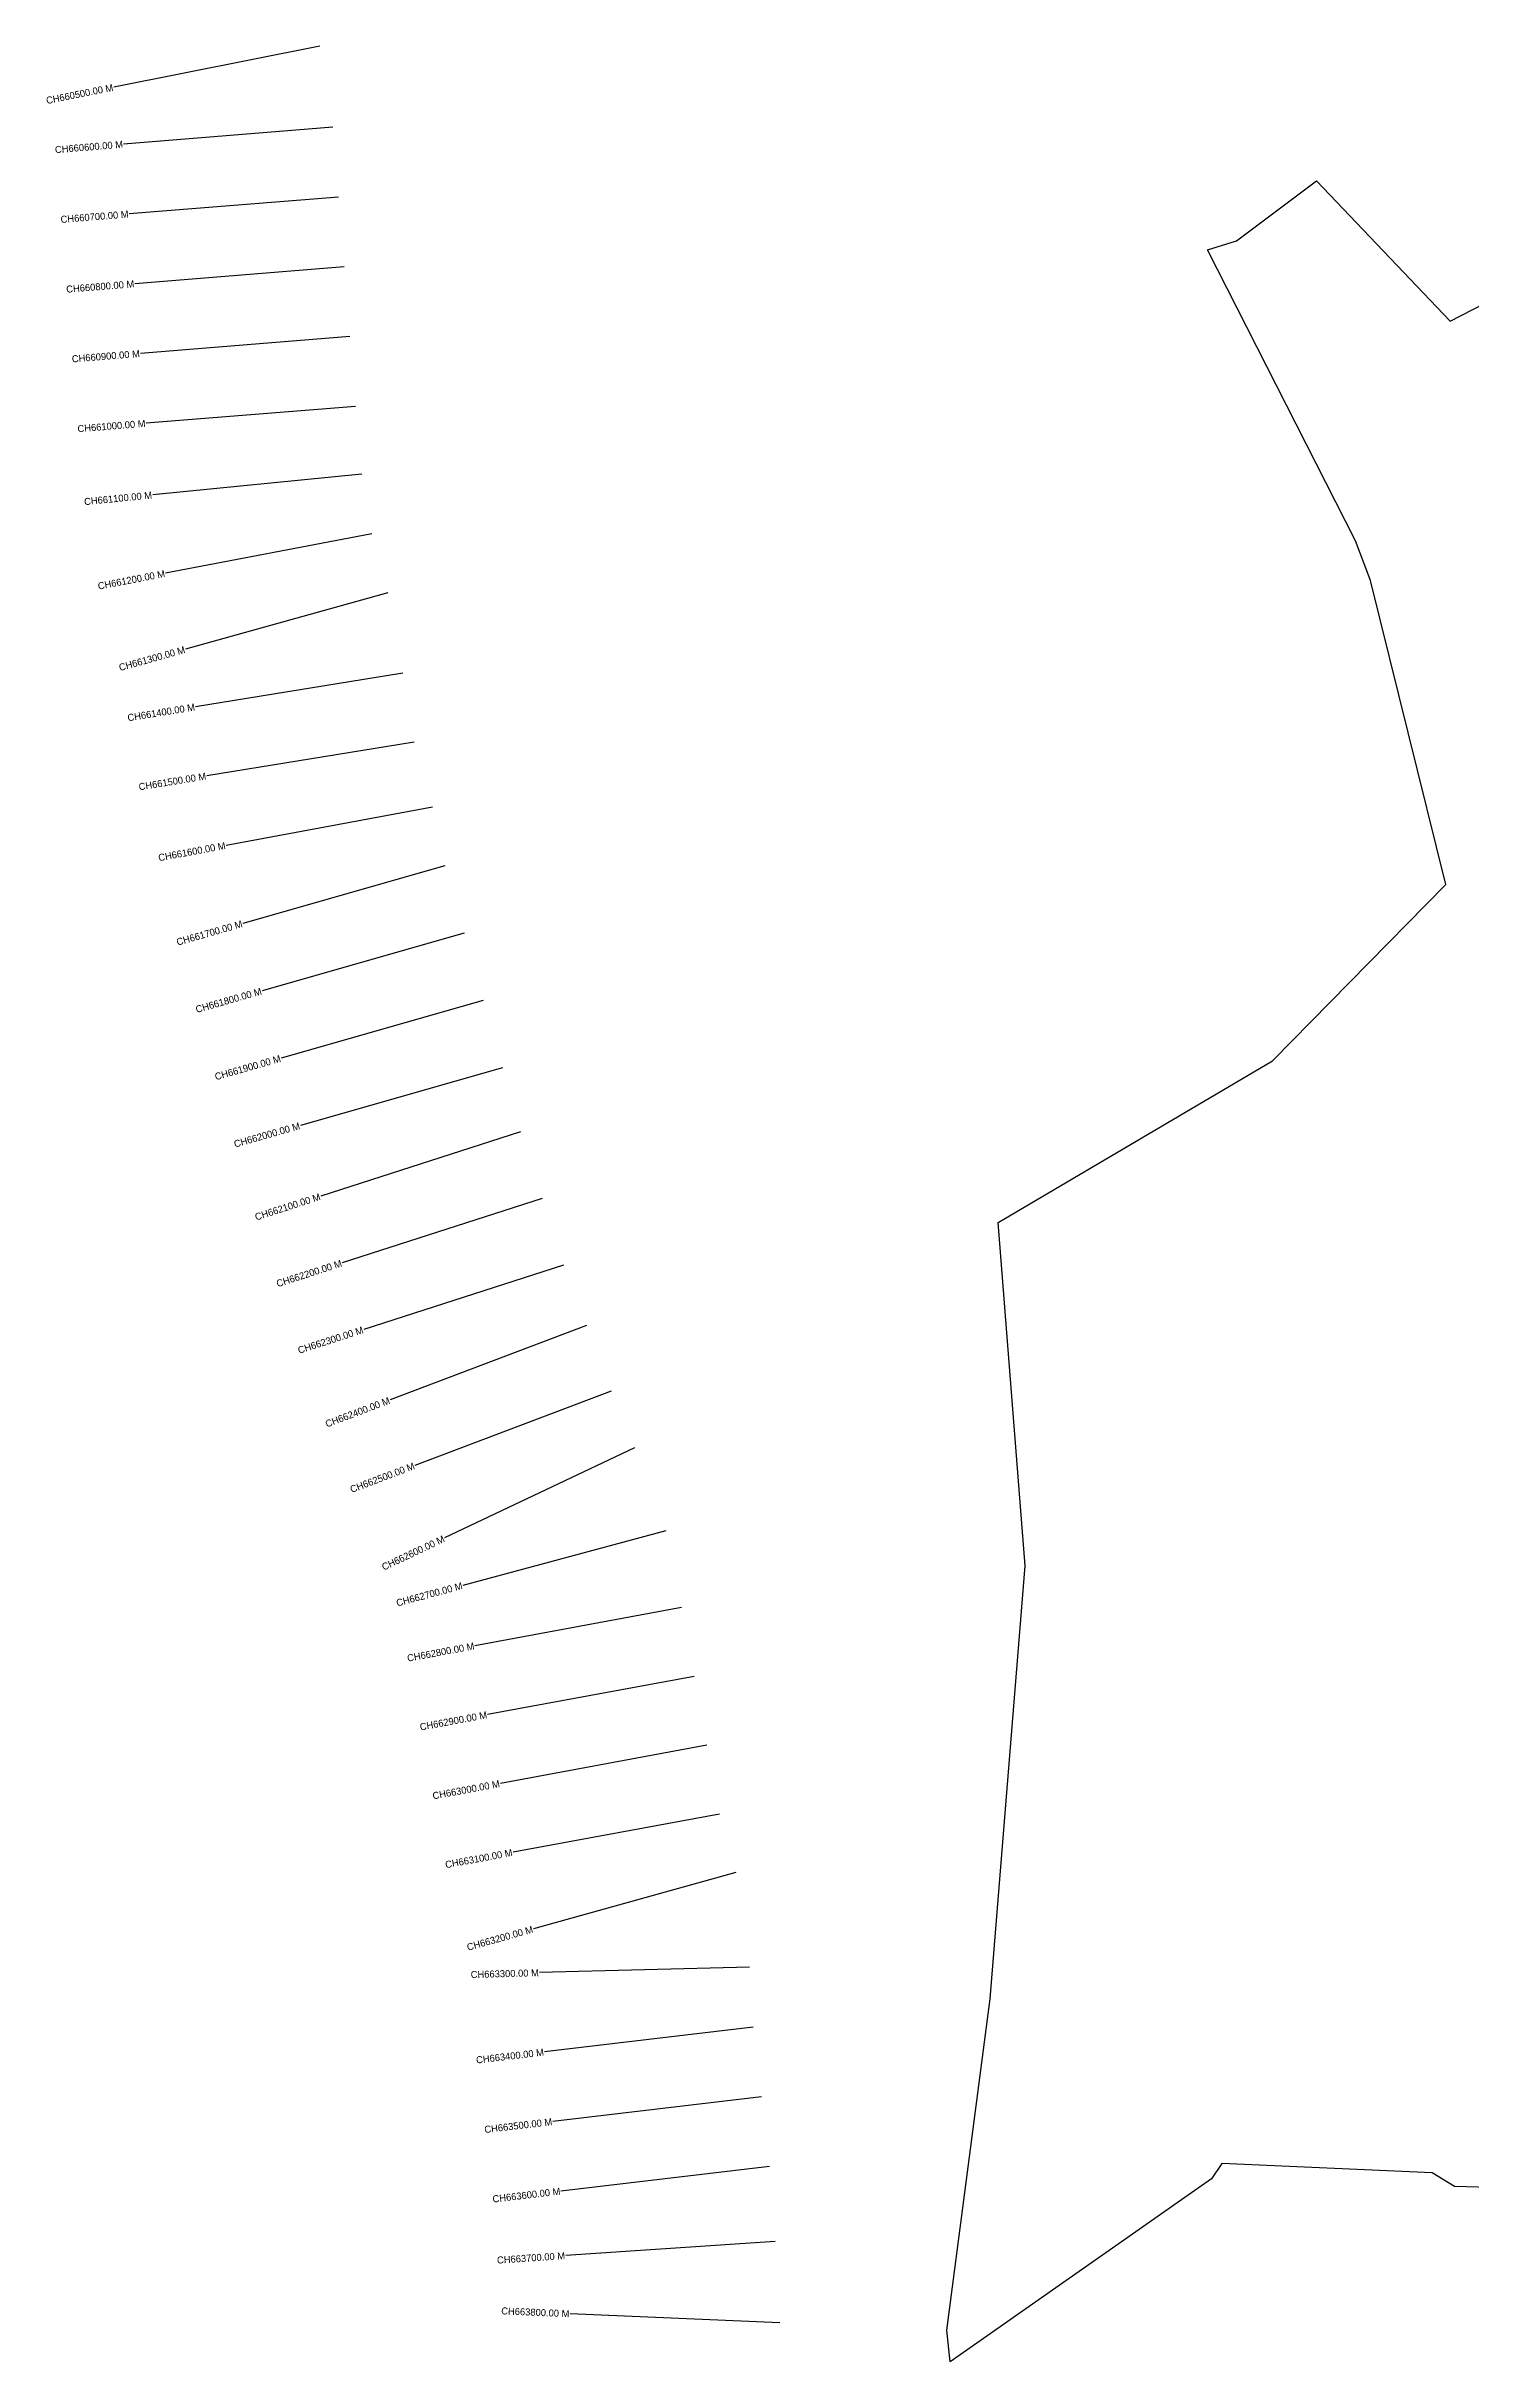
# Model space of a CAD drawing. Header units: metres. Extents: x 334231 to 338331, y 1782039 to 1785453.
# Drawn here: x 334231 to 336267, y 1782039 to 1785347 of the extents above; entities that cross this region are included whole.
import ezdxf
from ezdxf.enums import TextEntityAlignment as Align

# ---------------------------------------------------------------- set-up
doc = ezdxf.new("R2010")
doc.units = ezdxf.units.M
for name, color, linetype in [('CS', 134, 'Continuous'), ('CSMark', 6, 'Continuous'), ('village', 3, 'Continuous')]:
    doc.layers.add(name, color=color, linetype=linetype)

msp = doc.modelspace()

# ---------------------------------------------------------------- linework, layer by layer
at = {"layer": 'CS'}
for p, q in [((334621.2, 1785346.9), (334327, 1785288.4)), ((334640.1, 1785231.2), (334341.1, 1785207.1)), ((334648.1, 1785131.5), (334349.1, 1785107.4)), ((334656.2, 1785031.9), (334357.2, 1785007.7)), ((334664.2, 1784932.2), (334365.2, 1784908)), ((334672.3, 1784832.5), (334373.3, 1784808.4)), ((334681.2, 1784735.7), (334382.6, 1784706)), ((334695.6, 1784650.5), (334400.9, 1784594)), ((334718.5, 1784565.9), (334429.5, 1784485.5)), ((334739.9, 1784451.5), (334443.7, 1784403.3)), ((334755.9, 1784352.8), (334459.8, 1784304.6)), ((334782.5, 1784259.8), (334487.5, 1784205.3)), ((334800, 1784175.9), (334511.5, 1784093.8)), ((334827.4, 1784079.7), (334538.8, 1783997.6)), ((334854.7, 1783983.5), (334566.2, 1783901.4)), ((334882.1, 1783887.4), (334593.6, 1783805.2)), ((334908.2, 1783796.2), (334622.7, 1783704.2)), ((334938.9, 1783701), (334653.3, 1783609)), ((334969.5, 1783605.8), (334684, 1783513.8)), ((335002.3, 1783519.3), (334721.7, 1783413.1)), ((335037.7, 1783425.8), (334757.1, 1783319.6)), ((335070.6, 1783344.5), (334799.5, 1783215.9)), ((335115.5, 1783226.1), (334825.8, 1783148.2)), ((335137.9, 1783116.4), (334842.8, 1783061.9)), ((335156, 1783018), (334861, 1782963.6)), ((335174.2, 1782919.7), (334879.2, 1782865.2)), ((335192.3, 1782821.4), (334897.3, 1782766.9)), ((335215.5, 1782737.9), (334926.5, 1782657.4)), ((335235, 1782602.9), (334935.2, 1782594.9)), ((335240.3, 1782516.8), (334942.3, 1782481.6)), ((335252, 1782417.5), (334954.1, 1782382.3)), ((335263.7, 1782318.2), (334965.8, 1782282.9)), ((335271.9, 1782211), (334972.6, 1782190.7)), ((335278.5, 1782094.6), (334978.8, 1782107.6))]:
    msp.add_line(p, q, dxfattribs=at)
at = {"layer": 'village', "color": 4}
msp.add_polyline3d([(336343.7, 1782286.6, 0), (336242.1, 1782289.2, 0), (336210.3, 1782308.7, 0), (335909.8, 1782322.3, 0), (335894.9, 1782300.3, 0), (335521.6, 1782039.1, 0), (335516.8, 1782084.3, 0), (335578.8, 1782557.6, 0), (335628.8, 1783176, 0), (335590.1, 1783666.4, 0), (335981.9, 1783897.3, 0), (336229.8, 1784149.4, 0), (336122.1, 1784583.5, 0), (336100.8, 1784640.3, 0), (335889.1, 1785056.1, 0), (335930.8, 1785069.2, 0), (336044.8, 1785154.8, 0), (336236, 1784954.2, 0), (336316.4, 1784995.7, 0)], dxfattribs=at)

# ---------------------------------------------------------------- texts
at = {"layer": 'CSMark'}
for s, rotation, p in [('CH660500.00 M', 11.2369, (334326, 1785288.2)), ('CH660600.00 M', 4.6176, (334340.1, 1785207)), ('CH660700.00 M', 4.6176, (334348.1, 1785107.3)), ('CH660800.00 M', 4.6176, (334356.2, 1785007.6)), ('CH660900.00 M', 4.6176, (334364.2, 1784908)), ('CH661000.00 M', 4.6176, (334372.3, 1784808.3)), ('CH661100.00 M', 5.6853, (334381.6, 1784705.9)), ('CH661200.00 M', 10.8567, (334400, 1784593.8)), ('CH661300.00 M', 15.5402, (334428.5, 1784485.2)), ('CH661400.00 M', 9.2409, (334442.8, 1784403.1)), ('CH661500.00 M', 9.2409, (334458.8, 1784304.4)), ('CH661600.00 M', 10.4577, (334486.5, 1784205.2)), ('CH661700.00 M', 15.8864, (334510.5, 1784093.5)), ('CH661800.00 M', 15.8864, (334537.9, 1783997.3)), ('CH661900.00 M', 15.8864, (334565.2, 1783901.2)), ('CH662000.00 M', 15.8864, (334592.6, 1783805)), ('CH662100.00 M', 17.8467, (334621.7, 1783703.9)), ('CH662200.00 M', 17.8467, (334652.4, 1783608.7)), ('CH662300.00 M', 17.8467, (334683, 1783513.5)), ('CH662400.00 M', 20.7321, (334720.8, 1783412.8)), ('CH662500.00 M', 20.7321, (334756.2, 1783319.3)), ('CH662600.00 M', 25.3851, (334798.6, 1783215.4)), ('CH662700.00 M', 15.0394, (334824.8, 1783148)), ('CH662800.00 M', 10.4624, (334841.9, 1783061.7)), ('CH662900.00 M', 10.4624, (334860, 1782963.4)), ('CH663000.00 M', 10.4624, (334878.2, 1782865)), ('CH663100.00 M', 10.4624, (334896.3, 1782766.7)), ('CH663200.00 M', 15.5669, (334925.5, 1782657.1)), ('CH663300.00 M', 1.5393, (334934.2, 1782594.8)), ('CH663400.00 M', 6.7425, (334941.3, 1782481.4)), ('CH663500.00 M', 6.7425, (334953.1, 1782382.1)), ('CH663600.00 M', 6.7425, (334964.8, 1782282.8)), ('CH663700.00 M', 3.8611, (334971.6, 1782190.7)), ('CH663800.00 M', 357.5141, (334977.8, 1782107.6))]:
    msp.add_text(s, height=10, rotation=rotation, dxfattribs=at).set_placement(p, align=Align.MIDDLE_RIGHT)

doc.saveas('drawing.dxf')
